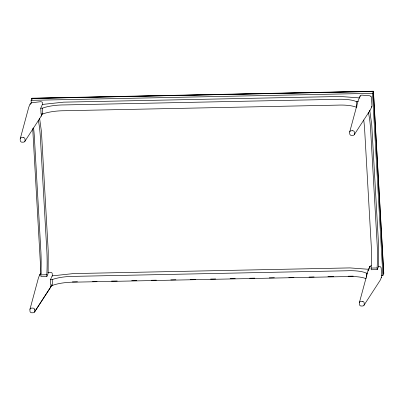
<?xml version="1.0" encoding="UTF-8"?>
<svg xmlns="http://www.w3.org/2000/svg" width="404" height="404" viewBox="0 0 404 404"><rect width="100%" height="100%" fill="white"/><g stroke="black" fill="none" stroke-linecap="round" stroke-linejoin="round"><path stroke-width="0.61" d="M30.078 104.57L30.532 103.343L31.487 102.762L40.668 101.702L41.834 101.954A1.677 1.581 -41.5 0 1 42.546 103.151L42.607 104.338M20.271 138.648L28.795 107.1L30.229 103.798M29.972 309.252L38.496 277.705L39.905 274.457M349.728 131.886L358.252 100.338L360.161 95.95M359.429 302.49L367.953 270.943L369.923 266.428L367.953 270.943M31.29 103.475L31.113 100.333L32.032 98.222L373.442 91.218L383.8 273.412L382.876 275.523L381.613 275.553M356.348 107.272A22.387 5.994 -3.3 0 0 337.618 105.126L64.494 110.731A22.387 5.994 -3.3 0 0 42.779 113.968L41.072 114.004L40.743 108.206L42.385 104.449L63.686 102.151L340.224 96.48L359.888 97.935M24.816 141.415L40.961 116.539L42.122 113.883M33.562 127.997A30.992 4.01 88.8 0 1 34.325 136.224L40.92 252.167A30.992 4.01 88.8 0 1 40.819 274.861L40.915 276.518L46.889 276.392L48.116 273.579L48.217 250.884L41.435 131.628L39.582 118.226M366.095 278.704A22.387 5.994 -3.3 0 0 347.364 276.558L74.24 282.164A22.387 5.994 -3.3 0 0 52.525 285.396L50.818 285.431L50.49 279.634L52.131 275.881L73.432 273.584L349.975 267.908L369.024 269.322M34.593 311.898L50.662 287.143L51.591 285.017M51.52 285.168L50.773 286.88L51.682 284.82M382.876 275.523L372.518 93.329L373.442 91.218M363.721 120.003A30.992 4.01 88.8 0 1 364.635 129.447L371.231 245.39A30.992 4.01 88.8 0 1 371.13 268.079L371.226 269.736L377.2 269.614L378.427 266.797L378.528 244.107L371.746 124.851L369.726 110.226M41.072 116.276L42.208 113.701M371.842 106.535L370.418 109.782L354.273 134.658M363.974 305.257L380.119 280.381L381.543 277.139M34.517 312.019L50.662 287.143M371.443 107.07L371.635 106.878A1.666 1.424 59.5 0 0 371.958 105.848L371.483 97.566A1.677 1.434 59.4 0 0 370.827 96.253M370.069 266.206L371.286 265.716M381.144 277.669L381.336 277.482A1.666 1.424 59.5 0 0 381.659 276.452L381.184 268.17A1.677 1.434 59.4 0 0 380.528 266.857L378.2 266.276M40.86 273.483L40.344 273.831A1.677 1.581 -41.5 0 0 39.774 275.174M47.99 272.574L50.677 272.291L51.53 272.559A1.677 1.581 -41.5 0 1 52.247 273.755L52.374 276.124M31.951 98.409L373.357 91.405L383.699 273.649M31.931 98.46L373.336 91.45M31.113 100.333L372.518 93.329M40.743 108.206L42.45 108.171A22.387 5.994 -3.3 0 1 64.165 104.934L337.289 99.328A22.387 5.994 -3.3 0 1 356.545 101.722L358.252 101.687M40.819 274.861L46.793 274.735L46.889 276.392M371.13 268.079L377.104 267.958L377.2 269.614M50.49 279.634L52.197 279.598A22.387 5.994 -3.3 0 1 73.912 276.366L347.036 270.761A22.387 5.994 -3.3 0 1 366.292 273.154L367.428 273.129M72.392 281.896L77.442 281.795M92.587 281.482L97.005 281.391M111.519 281.093L117.2 280.977M131.714 280.679L136.764 280.578M151.278 280.28L156.323 280.174M170.841 279.876L175.886 279.775M190.405 279.477L195.45 279.371M210.595 279.063L215.645 278.957M230.159 278.659L235.209 278.558M249.722 278.26L254.773 278.154M269.286 277.856L274.336 277.755M288.85 277.457L293.9 277.351M309.045 277.043L314.09 276.937M327.977 276.654L333.654 276.533M348.167 276.24L353.217 276.134M370.832 96.248L369.756 95.778L361.59 95.112L360.368 95.602A1.661 1.424 59.2 0 0 360.045 96.637M356.545 101.722L356.838 106.939M366.292 273.154L366.519 277.215M42.45 108.171L42.779 113.968M52.197 279.598L52.525 285.396M32.032 98.222L32.108 99.48M32.719 128.608L40.971 273.735M34.699 309.722L34.774 311.065A1.722 1.641 23.6 0 1 33.158 312.757L31.775 312.782A1.727 1.646 23.6 0 1 29.972 311.156L29.901 309.823A1.722 1.641 23.6 0 1 31.512 308.131L32.896 308.101A1.727 1.646 23.6 0 1 34.699 309.727M369.751 267.241A1.661 1.424 59.6 0 1 370.074 266.211M377.104 267.958A30.992 4.01 88.8 0 0 377.205 245.268L370.609 129.32A30.992 4.01 88.8 0 0 368.251 112.262M46.793 274.735A30.992 4.01 88.8 0 0 46.894 252.046L40.299 136.103A30.992 4.01 88.8 0 0 38.234 120.15M23.195 137.496L21.811 137.527A1.722 1.641 23.6 0 0 20.2 139.218L20.276 140.562A1.722 1.641 23.6 0 0 22.079 142.183L23.462 142.152A1.722 1.641 23.6 0 0 25.073 140.461L24.997 139.117A1.722 1.641 23.6 0 0 23.195 137.496M352.652 130.739L351.268 130.765A1.722 1.641 23.6 0 0 349.657 132.456L349.733 133.8A1.722 1.641 23.6 0 0 351.536 135.421L352.919 135.391A1.722 1.641 23.6 0 0 354.53 133.699L354.454 132.355A1.727 1.646 23.6 0 0 354.252 131.664A1.717 1.641 23.6 0 0 352.652 130.739M362.353 301.339L360.969 301.369A1.722 1.641 23.6 0 0 359.358 303.061L359.434 304.404A1.722 1.646 23.6 0 0 361.232 306.025L362.615 305.995A1.712 1.636 23.6 0 0 364.226 304.308L364.156 302.96A1.722 1.646 23.6 0 0 362.353 301.339"/></g></svg>
